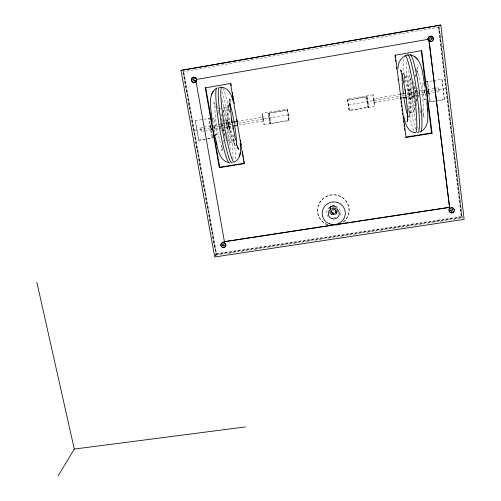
<?xml version="1.0" encoding="UTF-8"?>
<svg xmlns="http://www.w3.org/2000/svg" width="501" height="501" viewBox="0 0 501 501"><rect width="100%" height="100%" fill="white"/><g stroke="black" fill="none" stroke-linecap="round" stroke-linejoin="round"><path stroke-width="0.38" stroke-dasharray="2.5 1.88" d="M264.058 124.755L289.096 120.597L288.094 113.082L287.298 109.187L262.198 113.389M366.337 96.737L367.997 107.233L367.772 106.92A5.843 0.326 81.9 0 0 367.258 102.047A5.843 0.326 81.9 0 0 366.375 96.881L367.246 96.812L368.686 107.158L349.379 110.364L347.876 100.018L367.02 96.774A5.843 0.326 81.9 0 1 367.903 101.941A5.843 0.326 81.9 0 1 368.417 106.813L368.686 107.158M287.298 109.187L289.096 120.597M417.396 73.334L417.94 66.627L416.406 70.735M427.904 93.368L427.748 91.207M238.952 125.056L263.438 120.973L263.225 118.95L262.818 117.184L238.313 121.28M262.818 117.184L263.438 120.973M227.266 107.865L228.293 103.525M373.151 94.802L347.525 99.092L347.901 103.087L349.178 110.615L374.742 106.369A5.849 0.369 82 0 0 373.915 97.964A5.849 0.369 82 0 0 373.189 97.426A5.849 0.369 82 0 0 374.742 106.369M410.407 112.493L409.179 117.009A22.439 2.217 82.3 0 0 407.344 90.33A22.439 2.217 82.3 0 0 402.378 73.616M349.178 110.615L347.525 99.092M193.098 78.275L192.121 80.173M329.251 209.205L330.372 206.399L334.925 205.692L337.78 209.211M329.877 208.297L330.372 206.399M328.75 211.115L331.612 214.635L336.171 213.933L337.499 209.913M336.171 213.933L337.305 211.115M431.724 39.861L432.244 38.59L431.436 37.55M211.159 125.175C209.042 125.469 212.242 133.379 211.366 128.237M287.242 110.17L268.254 113.389L269.907 123.572L288.858 120.384L287.242 110.17L268.448 113.282L269.907 123.572M447.944 209.418L448.445 208.253M452.791 209.224L452.027 210.971L449.478 211.359M201.465 131.3C201.089 121.799 198.953 134.049 203.757 130.918M224.454 245.578L223.252 245.759L223.014 246.273L222.225 245.333M215.267 256.161L216.476 253.619L183.692 71.537M216.012 255.134L216.394 254.326L183.498 71.693L182.959 71.749L216.012 255.134L462.248 217.935L439.264 27.06L182.959 71.749M215.342 255.642L215.987 254.295L183.097 71.775M269.075 113.026L270.565 123.421L269.075 113.026L268.254 113.389M399.873 94.282L373.646 98.879L374.209 102.517L399.616 98.284M374.209 102.517L373.683 98.659M207.502 138.771L212.631 137.919L213.971 136.811M215.944 135.076L217.027 134.18L214.315 118.681L212.787 118.937M207.646 138.702L212.08 137.963L213.363 136.911M438.394 87.85C438.275 97.714 441.062 85.139 436.083 88.232M198.784 140.167L195.29 120.685L198.703 140.224L206.907 138.821M213.194 119.395L214.315 118.681M209.969 117.635L208.635 118.436L212.08 137.963M439.264 27.06L438.694 27.192L461.609 217.265L462.248 217.935M194.282 81.137L195.947 80.805M193.824 78.551L195.496 78.25M223.847 107.646L227.579 107.014M405.328 76.96L409.223 76.302M195.208 120.728L209.186 118.374L212.631 137.919M425.474 81.406L427.153 81.744L433.071 80.755M433.672 80.617L441.945 79.258L444.406 99.542L429.676 101.985L427.153 81.744M424.215 85.038L426.163 100.576L424.103 99.818L422.086 83.792L423.376 83.579M226.051 120.422L227.911 120.108M408.973 89.785L410.92 89.46M413.112 89.097L415.06 88.771M347.901 100.05L367.246 96.812M200.795 127.548L203.093 127.166M203.857 127.041L210.752 125.889M213.814 125.375L217.641 124.736M218.405 124.605L231.424 122.432M406.806 93.123L414.515 91.84M415.285 91.708L426.839 89.779M427.61 89.648L435.313 88.364M194.983 130.454L237.781 123.309M238.545 123.183L288.194 114.898M348.352 104.859L445.157 88.708M204.527 130.792L211.409 129.64M214.472 129.133L218.298 128.494M219.062 128.369L232.069 126.202M407.313 97L420.395 94.821M421.166 94.695L427.322 93.668M428.092 93.537L435.795 92.259M436.559 92.128L438.87 91.746M223.358 130.554L225.582 130.185M227.673 129.834L229.527 129.527M410.225 99.48A4.897 0.507 82.3 0 0 409.755 92.409A4.897 0.507 82.3 0 0 408.829 92.021A4.897 0.507 82.3 0 0 410.225 99.48L412.166 99.16A4.897 0.514 82.3 0 0 411.709 92.084A4.897 0.514 82.3 0 0 410.757 91.696A4.897 0.514 82.3 0 0 412.166 99.16M414.352 98.797L416.293 98.472M270.052 123.165L270.684 123.058M367.772 106.92L368.417 106.813M270.089 123.271L270.715 123.165M367.772 107.039L368.41 106.932M214.741 134.562L217.027 134.18M424.103 99.818L426.67 99.392M429.157 101.446L430.24 101.841L444.406 99.542M198.703 140.224L206.769 138.89M229.853 142.478L233.554 141.871M409.975 112.819L413.845 112.186M221.01 108.166L218.023 108.629A17.698 1.923 80.5 0 1 218.586 108.968L216.595 105.811M330.441 206.888L335.006 206.18L335.964 207.358M330.115 212.368L331.543 214.121L336.083 213.42M222.513 241.639L223.722 241.457M451.15 211.597L452.428 211.403M216.476 253.619L461.296 216.595L462.818 218.185M215.987 254.295L462.003 217.108L439.02 26.302M216.394 254.326L461.609 217.265M428.931 40.5L430.728 40.243A1.39 1.321 -54.1 0 1 430.378 40.255M441.945 79.258L444.306 99.511M426.126 81.294L427.722 81.619L430.24 101.841M422.086 83.792L423.439 84.105M210.545 125.275L211.002 126.365M215.324 104.346L213.207 101.446L215.374 106.863M422.769 115.568L424.391 117.679L422.074 110.226M221.674 243.887L223.252 245.759M431.793 37.487L432.601 38.533M233.065 141.702L235.476 145.522A21.963 2.104 80.6 0 1 229.99 122.908A21.963 2.104 80.6 0 1 228.675 102.498M419.638 110.934L421.516 114.028M403.568 73.822L405.904 77.68M211.723 129.59L211.453 128.519M211.691 129.114L211.491 128.306M221.06 127.166L220.797 125.751M212.9 121.255L215.399 135.52M417.696 92.397L417.909 93.881M335.808 210.013L336.077 211.616M335.808 210.301L335.726 209.8A2.499 2.449 -13.9 0 1 330.848 210.652M334.925 205.692L335.006 206.18M331.543 214.121L331.612 214.635M330.46 208.222L331.036 212.399M441.356 35.934L441.544 37.487M442.565 46.004L442.752 47.551M438.344 26.309L461.296 216.595M221.899 145.465L221.83 150.857L222.312 148.615L221.862 150.018L222.989 147.851A21.925 2.424 80.5 0 1 217.008 127.98A21.925 2.424 80.5 0 1 215.48 104.734M334.906 209.274A2.486 2.436 -14.4 0 1 332 210.113M330.635 208.829A2.486 2.436 -14.4 0 1 332.232 205.498A2.486 2.436 -14.4 0 1 335.369 207.458M331.969 210.063A2.555 2.499 -13.4 0 1 336.039 211.403A2.555 2.499 -13.4 0 1 333.046 214.466A2.555 2.499 -13.4 0 1 331.505 210.533M335.72 209.65A2.524 2.474 -13.8 0 1 333.541 212.862A2.524 2.474 -13.8 0 1 330.804 210.138M334.643 209.042A2.173 2.129 -14.4 0 1 332.107 209.775M330.76 208.122A2.173 2.129 -14.4 0 1 332.589 205.686A2.173 2.129 -14.4 0 1 335.05 207.458M335.733 210.025A2.536 2.486 -13.6 0 1 333.447 213.526A2.536 2.486 -13.6 0 1 331.048 210.144M428.205 93.292A2.618 0.326 82.5 0 1 427.798 89.065A2.618 0.326 82.5 0 1 428.58 91.858A2.618 0.326 82.5 0 1 428.324 93.725M427.697 90.43A2.618 0.319 82.5 0 1 428.036 93.549M431.085 37.619A1.39 1.321 -54.1 0 1 431.067 40.136M429.319 39.466A1.39 1.321 -54.1 0 1 429.232 38.771M429.501 38.107A1.39 1.321 -54.1 0 1 430.747 37.537M429.582 38.082A1.365 1.303 -54.2 0 1 430.083 39.303M429.645 38.765A1.021 0.971 -54.2 0 1 429.639 39.535M429.445 37.763A1.378 1.315 -54.1 0 1 431.242 38.59A1.378 1.315 -54.1 0 1 430.108 40.331A1.378 1.309 -54.2 0 0 429.777 37.7M452.384 209.186A1.309 1.246 -26.6 0 1 452.866 210.339M452.772 210.658A1.309 1.246 -26.6 0 1 452.603 210.946M452.065 211.353A1.309 1.246 -26.6 0 1 450.781 211.222M450.549 210.996A1.309 1.246 -26.6 0 1 450.393 209.756M452.165 209.261A1.303 1.24 -26.7 0 1 450.38 210.62M451.764 209.161A1.296 1.234 -26.7 0 1 450.311 210.27M193.624 81.074A1.315 1.278 75.4 0 0 195.027 79.008A0.971 0.939 75.7 0 0 195.446 80.429M193.079 80.68A1.315 1.278 75.4 0 1 192.898 80.392M192.791 80.066A1.315 1.278 75.4 0 1 194.783 78.776M195.296 80.742A1.296 1.259 75.7 0 1 194.682 78.776M194.858 81.024A1.309 1.271 75.5 0 1 193.355 79.784A1.309 1.271 75.5 0 1 194.732 78.438M194.851 80.968A1.303 1.265 75.5 0 1 194.726 78.388M224.235 245.866A1.24 1.209 24.7 0 1 223.653 246.123M223.333 246.129A1.24 1.209 24.7 0 1 222.325 245.409M222.281 244.482A1.24 1.209 24.7 0 1 222.431 244.206M222.92 243.812A1.24 1.209 24.7 0 1 223.552 243.718M224.655 244.738A1.24 1.209 24.7 0 1 224.598 245.358M224.642 244.97A1.234 1.202 24.8 0 1 222.644 244.212M224.298 244.707A1.234 1.196 24.8 0 1 222.976 244.006M327.529 224.799A15.794 15.475 -13.8 0 1 319.901 202.335A15.794 15.475 -13.8 0 1 343.824 198.678A15.794 15.475 -13.8 0 1 343.085 222.419M336.948 225.381A15.794 15.475 -13.8 0 1 335.607 225.644M336.422 210.62A3.156 3.094 -13.8 0 1 330.397 211.547M332.833 207.232A3.156 3.094 -13.8 0 1 333.653 207.214M327.516 224.68A15.781 15.462 -13.8 0 1 319.895 202.235A15.781 15.462 -13.8 0 1 343.805 198.584A15.781 15.462 -13.8 0 1 343.06 222.306M336.44 210.727A3.156 3.094 -13.8 0 1 330.19 210.877M413.738 130.586A38.859 4.033 82.3 0 1 408.29 108.041M408.158 107.277A38.859 4.033 82.3 0 1 407.651 104.195M404.921 83.523A38.859 4.033 82.3 0 1 404.119 57.678M415.811 129.44A39.21 4.183 82.4 0 1 408.86 96.017A39.21 4.183 82.4 0 1 406.205 60.226M418.429 129.202A38.884 4.258 82.4 0 1 417.646 127.072M415.817 120.497A38.884 4.258 82.4 0 1 408.722 68.23M403.756 96.505A22.439 2.217 82.3 0 1 403.468 94.382M420.195 110.17A22.482 2.568 82.4 0 1 419.6 107.803M415.661 76.853A22.482 2.568 82.4 0 1 415.686 74.655M416.093 71.292A22.482 2.568 82.4 0 1 421.447 87.969A22.482 2.568 82.4 0 1 422.944 114.748M414.64 107.665A18.117 1.91 82.3 0 1 411.528 105.316A18.117 1.91 82.3 0 1 408.515 79.421A18.117 1.91 82.3 0 1 412.016 85.12M412.285 86.516A18.117 1.91 82.3 0 1 412.674 88.752M413.031 90.957A18.117 1.91 82.3 0 1 413.331 93.004M413.607 95.058A18.117 1.91 82.3 0 1 413.932 97.776M414.208 100.507A18.117 1.91 82.3 0 1 414.577 105.598M416.92 101.515A18.136 2.035 82.4 0 1 414.872 86.617M415.329 75.269A18.136 2.035 82.4 0 1 415.955 75.983M420.383 110.853A18.136 2.035 82.4 0 1 419.894 111.191M415.172 110.345A18.067 1.948 82.4 0 1 411.916 94.758A18.067 1.948 82.4 0 1 410.739 78.2M413.563 81.594A18.067 1.948 82.4 0 1 416.832 106.613M413.989 98.039A4.897 0.526 82.4 0 1 413.563 96.198M413.356 95.015A4.897 0.526 82.4 0 1 413.037 92.516M404.676 81.907A18.111 1.829 82.3 0 1 407.269 82.095A18.111 1.829 82.3 0 1 410.67 107.039A18.111 1.829 82.3 0 1 408.309 108.535M417.001 88.445A4.897 0.551 82.4 0 1 417.377 89.178M417.596 89.992A4.897 0.551 82.4 0 1 418.203 93.493M418.341 94.752A4.897 0.551 82.4 0 1 418.366 98.039M218.154 110.207A21.925 2.424 80.5 0 1 218.517 111.504M218.705 112.199A21.925 2.424 80.5 0 1 219.263 114.416M223.365 140.199A21.925 2.424 80.5 0 1 223.465 141.821M234.324 123.334A21.963 2.104 80.6 0 1 234.549 124.718M222.907 88.201A37.988 3.82 80.6 0 1 229.777 112.994M233.391 134.637A37.988 3.82 80.6 0 1 235.169 159.594M222.006 91.733A38.308 3.958 80.6 0 1 229.708 125.651A38.308 3.958 80.6 0 1 232.965 158.961M221.429 97.971A37.97 4.021 80.5 0 1 221.799 99.298M221.987 99.987A37.97 4.021 80.5 0 1 230.278 149.26M223.49 112.706A17.71 1.804 80.6 0 1 226.164 113.032A17.71 1.804 80.6 0 1 230.172 137.994A17.71 1.804 80.6 0 1 227.329 136.579M226.972 135.12A17.71 1.804 80.6 0 1 226.07 131.005M224.886 124.467A17.71 1.804 80.6 0 1 224.58 122.476M224.479 121.824A17.71 1.804 80.6 0 1 224.172 119.564M223.909 117.409A17.71 1.804 80.6 0 1 223.546 113.545M233.892 138.771A17.717 1.735 80.6 0 1 230.886 135.113A17.717 1.735 80.6 0 1 227.21 111.065A17.717 1.735 80.6 0 1 229.903 112.681M226.552 141.269A17.648 1.841 80.5 0 1 225.738 138.827M225.387 137.575A17.648 1.841 80.5 0 1 225.024 136.178M224.843 135.439A17.648 1.841 80.5 0 1 222.356 122.188M222.143 120.685A17.648 1.841 80.5 0 1 221.429 113.94M223.001 109.888A17.648 1.841 80.5 0 1 226.627 125.663A17.648 1.841 80.5 0 1 228.118 141.182M221.73 130.736A4.778 0.52 80.5 0 1 221.31 129.69M221.066 128.77A4.778 0.52 80.5 0 1 220.114 122.194M221.636 119.025A17.698 1.923 80.5 0 1 223.352 128.532M223.459 129.264A17.698 1.923 80.5 0 1 223.841 132.139M224.003 133.516A17.698 1.923 80.5 0 1 224.241 135.852M224.072 143.43A17.698 1.923 80.5 0 1 223.534 143.273M337.38 210.445A4.014 3.933 -13.6 0 1 333.998 214.948A4.014 3.933 -13.6 0 1 329.445 211.672M330.19 208.742A4.014 3.933 -13.6 0 1 330.917 207.996M332.821 207.163A4.014 3.933 -13.6 0 1 333.873 207.138M335.432 209.687A2.543 2.486 -13.6 0 1 333.81 213.714A2.543 2.486 -13.6 0 1 331.08 210.357M328.218 216.964A6.958 6.814 -13.3 0 1 328.462 208.191A6.958 6.814 -13.3 0 1 337.311 206.832A6.958 6.814 -13.3 0 1 340.123 215.136M335.795 217.478A5.405 5.292 -13.3 0 1 333.033 217.897M409.279 92.923L409.849 96.58L409.279 92.923M229.082 126.384L229.045 126.703L228.393 122.939L229.082 126.384M423.984 90.468L424.56 94.125L423.984 90.468M215.073 128.713C214.015 128.356 214.059 121.035 215.073 128.713M262.261 115.362A5.768 0.351 80.9 0 0 263.952 124.674A5.768 0.351 80.9 0 0 263.163 117.196A5.768 0.351 80.9 0 0 262.261 115.362M227.842 121.756A4.785 0.476 80.6 0 0 229.389 129.465A4.785 0.476 80.6 0 0 228.913 123.24A4.785 0.476 80.6 0 0 227.842 121.756M225.976 122.069A4.785 0.488 80.6 0 0 227.529 129.772A4.785 0.488 80.6 0 0 227.066 123.547A4.785 0.488 80.6 0 0 225.976 122.069"/><path stroke-width="0.75" d="M232.257 162.631A38.308 3.958 80.6 0 1 222.081 127.924A38.308 3.958 80.6 0 1 219.263 87.324L221.743 87.237A37.988 3.82 80.6 0 0 224.617 127.486A37.988 3.82 80.6 0 0 234.587 161.929C241.469 158.61 240.724 149.699 240.154 143.361M398.12 68.017C397.644 60.508 404.921 52.53 412.68 55.473C423.307 61.21 422.324 75.557 425.005 85.828M211.998 93.493C208.598 102.373 211.622 112.299 212.299 121.48M229.665 100.2L229.921 99.016L230.04 106.456M239.453 156.7L240.43 152.448M407.939 119.225L407.326 121.674L407.726 115.587L407.82 117.553L406.925 104.715L404.908 89.197L402.347 75.519M428.994 39.961L449.597 207.339L224.429 241.689L332.739 225.049M212.361 92.823L214.81 89.41L216.895 88.07A37.97 4.021 80.5 0 0 219.607 128.319A37.97 4.021 80.5 0 0 229.815 162.706M211.253 94.99L213.138 91.263M58.097 475.95L74.28 449.071L36.849 282.313M219.689 167.221L205.729 87.763L205.285 87.894L219.313 167.685L219.689 167.221L244.419 163.22M421.078 131.368C431.38 125.432 426.789 110.953 426.958 101.396M440.83 25.05L180.999 70.409L214.704 256.982L464.151 219.357L440.83 25.05L180.999 70.409M196.398 79.44L428.123 39.322M205.285 87.894L230.88 83.442L230.541 83.548L244.144 163.664L219.313 167.685M421.748 50.682L394.92 55.242L395.295 55.229L406.086 137.468L432.075 133.266L421.748 50.682L421.253 50.714L431.549 132.94L432.075 133.266M424.021 83.467L425.305 83.254M231.424 122.432L237.549 121.411M399.873 94.282L405.265 93.386M232.833 126.07L237.424 125.306M400.38 98.158L406.543 97.131M213.539 135.827L215.399 135.52M431.549 132.94L405.672 137.13L406.086 137.468M338.15 224.223L449.597 207.339M74.28 449.071L245.402 426.927M221.743 87.237C228.5 88.051 231.769 94.977 232.946 100.926M228.738 162.575C217.54 160.051 217.854 145.24 214.942 136.529M417.94 59.663L414.916 56.694M237.236 147.206L238.495 149.304L236.409 143.743L236.885 145.609M401.501 71.593L400.587 69.996L402.741 77.254M403.85 116.457C405.177 122.795 407.269 131.744 415.041 132.665A38.859 4.033 82.3 0 0 414.534 95.835A38.859 4.033 82.3 0 0 405.121 55.761M216.463 143.223L216.783 144.62M235.495 140.086L231.475 118.267L229.903 104.715M195.979 81.093L224.429 241.689M231.005 84.206L231.268 85.74M232.439 92.647L232.702 94.182M232.959 95.716L233.222 97.25M233.479 98.785L233.742 100.319M234.005 101.853L234.261 103.388M236.998 119.495L237.255 121.029M237.518 122.563L237.781 124.098M240.511 140.211L240.774 141.745M241.031 143.273L241.294 144.808M242.465 151.715L242.728 153.25M242.985 154.784L243.248 156.318M243.505 157.853L243.768 159.387M244.031 160.921L244.288 162.456M395.02 56.012L395.226 57.559M395.527 59.876L395.734 61.423M396.541 67.604L396.748 69.144M398.063 79.189L398.27 80.736M400.499 97.726L400.7 99.273M401.007 101.59L401.207 103.137M401.514 105.454L401.714 107.001M402.021 109.318L402.222 110.865M402.528 113.182L402.729 114.723M403.036 117.04L403.236 118.587M403.543 120.904L403.743 122.451M404.05 124.768L404.251 126.315M404.558 128.632L404.758 130.179M428.906 39.974L449.497 207.239M427.472 108.441L427.585 109.907M450.562 212.549A2.611 2.492 -26.6 0 1 449.065 209.719A2.611 2.492 -26.6 0 1 451.733 207.69A2.611 2.492 -26.6 0 1 454.156 209.813M453.962 211.109A2.611 2.492 -26.6 0 1 452.547 212.505M451.889 212.687A2.611 2.492 -26.6 0 1 451.213 212.706M191.532 80.279A2.63 2.555 75.4 0 1 194.695 77.311A2.63 2.555 75.4 0 1 196.023 81.544A2.63 2.555 75.4 0 1 191.739 80.937M221.204 245.897A2.48 2.411 24.7 0 1 222.4 242.703A2.48 2.411 24.7 0 1 225.682 243.943A2.48 2.411 24.7 0 1 224.479 247.143M223.866 247.319A2.48 2.411 24.7 0 1 222.594 247.181M407.927 116.263A22.439 2.217 82.3 0 1 403.856 97.219M403.38 93.674A22.439 2.217 82.3 0 1 402.265 74.167M407.614 54.991A39.21 4.183 82.4 0 1 417.201 95.403A39.21 4.183 82.4 0 1 417.577 132.583M410.194 54.891A38.884 4.258 82.4 0 1 419.794 94.958A38.884 4.258 82.4 0 1 420.026 131.857M406.411 98.816A18.111 1.829 82.3 0 1 406.179 97.307M405.566 92.716A18.111 1.829 82.3 0 1 405.228 89.704M229.564 103.431A21.963 2.104 80.6 0 1 234.205 122.651M234.662 125.413A21.963 2.104 80.6 0 1 236.391 144.445M231.28 118.85A17.717 1.735 80.6 0 1 231.957 122.501M232.796 127.711A17.717 1.735 80.6 0 1 232.996 129.158M431.749 41.351A2.781 2.643 -54.1 0 0 432.394 36.636A2.781 2.643 -54.1 0 0 428.073 38.615A2.781 2.643 -54.1 0 0 431.749 41.351M431.574 41.376A2.774 2.643 -54.1 0 0 432.219 36.667A2.774 2.643 -54.1 0 0 427.904 38.646A2.774 2.643 -54.1 0 0 431.574 41.376M451.414 212.925A2.618 2.492 -26.6 0 0 454.194 209.399A2.618 2.492 -26.6 0 0 449.748 208.936A2.618 2.492 -26.6 0 0 451.414 212.925M191.47 78.958A2.637 2.561 75.3 0 0 194.35 82.471A2.637 2.561 75.3 0 0 195.841 78.2A2.637 2.561 75.3 0 0 191.47 78.958M221.079 246.154A2.486 2.417 24.7 0 0 225.344 246.617A2.486 2.417 24.7 0 0 223.54 242.766A2.486 2.417 24.7 0 0 221.079 246.154M331.768 218.643A5.517 5.398 -13.1 0 0 339.258 212.768A5.517 5.398 -13.1 0 0 330.391 209.393A5.517 5.398 -13.1 0 0 331.768 218.643M329.47 223.815A11.586 11.341 -13.1 0 0 345.214 211.503A11.586 11.341 -13.1 0 0 326.596 204.383A11.586 11.341 -13.1 0 0 329.47 223.815"/></g></svg>
